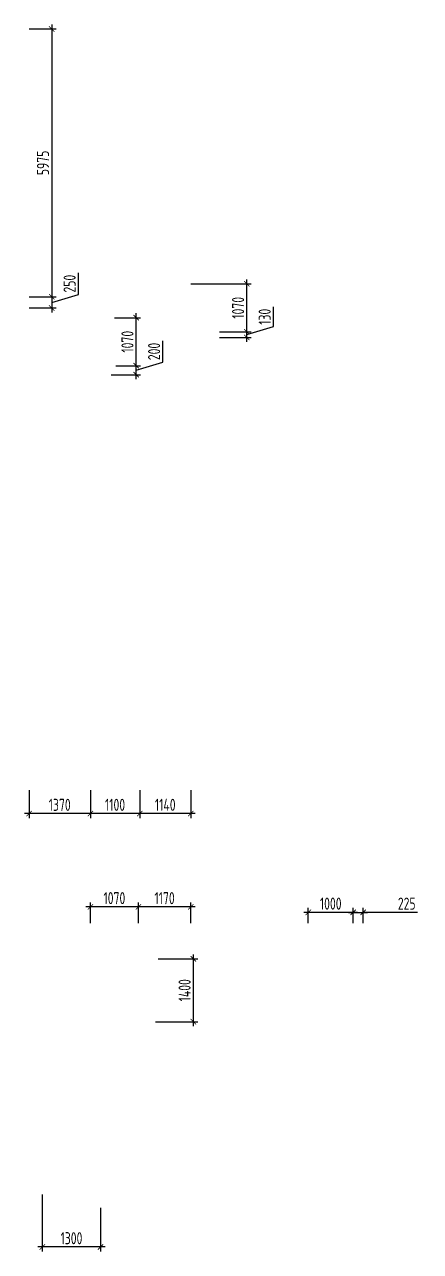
# Model space of a CAD drawing. Header units: millimetres. Extents: x -350007 to 536090, y -888 to 198380.
# Drawn here: x -333817 to -324983, y 54766 to 82152 of the extents above; entities that cross this region are included whole.
import ezdxf

# ---------------------------------------------------------------- set-up
doc = ezdxf.new("R2010")
doc.units = ezdxf.units.MM
doc.layers.add('АР_Размеры нов.', color=15, linetype='Continuous', lineweight=0)
doc.styles.add('ISOCPEUR', font='isocpeur.ttf', dxfattribs={"width": 0.7})
doc.dimstyles.new('R_100', dxfattribs={"dimtxt": 270, "dimasz": 120, "dimexe": 100, "dimexo": 0, "dimgap": 60, "dimtad": 1, "dimdec": 0, "dimrnd": 5, "dimzin": 0, "dimdsep": 46, "dimtxsty": 'ISOCPEUR', "dimblk": 'ARCHTICK', "dimcen": 0, "dimdle": 100, "dimclrd": 256, "dimclre": 256, "dimclrt": 256, "dimadec": 0, "dimazin": 0, "dimtfac": 2, "dimtdec": 0, "dimtofl": 0, "dimtmove": 1, "dimatfit": 3, "dimfxl": 1, "dimtvp": 3, "dimtolj": 1, "dimtzin": 0, "dimarcsym": 0})

# ---------------------------------------------------------------- blocks, each defined once
blk = doc.blocks.new('_ArchTick')
at = {"color": 0, "linetype": 'ByBlock', "const_width": 0.15}
blk.add_lwpolyline([(-0.5, -0.5), (0.5, 0.5)], dxfattribs=at)
blk = doc.blocks.new('*D2888')
at = {"layer": 'Defpoints', "color": 0, "ltscale": 100, "transparency": 16777216}
for p in [(-333420, 56038), (-332120, 55740, 0), (-333420, 54866)]:
    blk.add_point(p, dxfattribs=at)
at = {"layer": 'АР_Размеры нов.', "lineweight": -2, "ltscale": 100, "transparency": 16777216}
for p, q in [((-333420, 56038), (-333420, 54766)), ((-332120, 55740), (-332120, 54766)), ((-332020, 54866), (-333520, 54866))]:
    blk.add_line(p, q, dxfattribs=at)
at = {"layer": 'АР_Размеры нов.', "lineweight": -2, "ltscale": 100, "transparency": 16777216, "xscale": 120, "yscale": 120, "zscale": 120, "rotation": 180}
blk.add_blockref('_ArchTick', (-333420, 54866), dxfattribs=at)
at = {"layer": 'АР_Размеры нов.', "lineweight": -2, "ltscale": 100, "transparency": 16777216, "xscale": 120, "yscale": 120, "zscale": 120}
blk.add_blockref('_ArchTick', (-332120, 54866), dxfattribs=at)
at = {"layer": 'АР_Размеры нов.', "ltscale": 100, "transparency": 16777216, "insert": (-332770, 55061), "char_height": 270, "attachment_point": 5, "style": 'ISOCPEUR'}
blk.add_mtext('\\A1;1300', dxfattribs=at)
blk = doc.blocks.new('*D2894')
at = {"layer": 'Defpoints', "color": 0, "ltscale": 100, "transparency": 16777216}
for p in [(-330838, 61296), (-330050, 61296), (-330894, 59895)]:
    blk.add_point(p, dxfattribs=at)
at = {"layer": 'АР_Размеры нов.', "lineweight": -2, "ltscale": 100, "transparency": 16777216}
for p, q in [((-330050, 59795), (-330050, 61396)), ((-330838, 61296), (-329950, 61296)), ((-330894, 59895), (-329950, 59895))]:
    blk.add_line(p, q, dxfattribs=at)
at = {"layer": 'АР_Размеры нов.', "lineweight": -2, "ltscale": 100, "transparency": 16777216, "xscale": 120, "yscale": 120, "zscale": 120}
for p, rotation in [((-330050, 61296), 90), ((-330050, 59895), 270)]:
    blk.add_blockref('_ArchTick', p, dxfattribs=dict(at, rotation=rotation))
at = {"layer": 'АР_Размеры нов.', "ltscale": 100, "transparency": 16777216, "insert": (-330245, 60596), "char_height": 270, "attachment_point": 5, "rotation": 90, "style": 'ISOCPEUR'}
blk.add_mtext('\\A1;1400', dxfattribs=at)
blk = doc.blocks.new('*D2911')
at = {"layer": 'Defpoints', "color": 0, "ltscale": 100, "transparency": 16777216}
for p in [(-329468, 75294), (-329468, 75166), (-328858, 75294)]:
    blk.add_point(p, dxfattribs=at)
at = {"layer": 'АР_Размеры нов.', "lineweight": -2, "ltscale": 100, "transparency": 16777216}
for p, q in [((-328263, 75408), (-328263, 75849)), ((-328858, 75230), (-328263, 75408)), ((-328858, 75066), (-328858, 75394)), ((-329468, 75294), (-328758, 75294)), ((-329468, 75166), (-328758, 75166))]:
    blk.add_line(p, q, dxfattribs=at)
at = {"layer": 'АР_Размеры нов.', "lineweight": -2, "ltscale": 100, "transparency": 16777216, "xscale": 120, "yscale": 120, "zscale": 120}
for p, rotation in [((-328858, 75294), 90), ((-328858, 75166), 270)]:
    blk.add_blockref('_ArchTick', p, dxfattribs=dict(at, rotation=rotation))
at = {"layer": 'АР_Размеры нов.', "ltscale": 100, "transparency": 16777216, "insert": (-328458, 75629), "char_height": 270, "attachment_point": 5, "rotation": 90, "style": 'ISOCPEUR'}
blk.add_mtext('\\A1;130', dxfattribs=at)
blk = doc.blocks.new('*D2914')
at = {"layer": 'Defpoints', "color": 0, "ltscale": 100, "transparency": 16777216}
for p in [(-330107, 76364), (-328858, 76364), (-329468, 75294)]:
    blk.add_point(p, dxfattribs=at)
at = {"layer": 'АР_Размеры нов.', "lineweight": -2, "ltscale": 100, "transparency": 16777216}
for p, q in [((-328858, 75194), (-328858, 76464)), ((-330107, 76364), (-328758, 76364)), ((-329468, 75294), (-328758, 75294))]:
    blk.add_line(p, q, dxfattribs=at)
at = {"layer": 'АР_Размеры нов.', "lineweight": -2, "ltscale": 100, "transparency": 16777216, "xscale": 120, "yscale": 120, "zscale": 120}
for p, rotation in [((-328858, 76364), 90), ((-328858, 75294), 270)]:
    blk.add_blockref('_ArchTick', p, dxfattribs=dict(at, rotation=rotation))
at = {"layer": 'АР_Размеры нов.', "ltscale": 100, "transparency": 16777216, "insert": (-329053, 75829), "char_height": 270, "attachment_point": 5, "rotation": 90, "style": 'ISOCPEUR'}
blk.add_mtext('\\A1;1070', dxfattribs=at)
blk = doc.blocks.new('*D2804')
at = {"layer": 'Defpoints', "color": 0, "ltscale": 100, "transparency": 16777216}
for p in [(-331780, 74537), (-331326, 74537), (-331883, 74335)]:
    blk.add_point(p, dxfattribs=at)
at = {"layer": 'АР_Размеры нов.', "lineweight": -2, "ltscale": 100, "transparency": 16777216}
for p, q in [((-330731, 74615), (-330731, 75094)), ((-331780, 74537), (-331226, 74537)), ((-331326, 74235), (-331326, 74637)), ((-331326, 74436), (-330731, 74615)), ((-331883, 74335), (-331226, 74335))]:
    blk.add_line(p, q, dxfattribs=at)
at = {"layer": 'АР_Размеры нов.', "lineweight": -2, "ltscale": 100, "transparency": 16777216, "xscale": 120, "yscale": 120, "zscale": 120}
for p, rotation in [((-331326, 74537), 90), ((-331326, 74335), 270)]:
    blk.add_blockref('_ArchTick', p, dxfattribs=dict(at, rotation=rotation))
at = {"layer": 'АР_Размеры нов.', "ltscale": 100, "transparency": 16777216, "insert": (-330926, 74854), "char_height": 270, "attachment_point": 5, "rotation": 90, "style": 'ISOCPEUR'}
blk.add_mtext('\\A1;200', dxfattribs=at)
blk = doc.blocks.new('*D2805')
at = {"layer": 'Defpoints', "color": 0, "ltscale": 100, "transparency": 16777216}
for p in [(-331812, 75607), (-331326, 75607), (-331780, 74537)]:
    blk.add_point(p, dxfattribs=at)
at = {"layer": 'АР_Размеры нов.', "lineweight": -2, "ltscale": 100, "transparency": 16777216}
for p, q in [((-331812, 75607), (-331226, 75607)), ((-331326, 74437), (-331326, 75707)), ((-331780, 74537), (-331226, 74537))]:
    blk.add_line(p, q, dxfattribs=at)
at = {"layer": 'АР_Размеры нов.', "lineweight": -2, "ltscale": 100, "transparency": 16777216, "xscale": 120, "yscale": 120, "zscale": 120}
for p, rotation in [((-331326, 75607), 90), ((-331326, 74537), 270)]:
    blk.add_blockref('_ArchTick', p, dxfattribs=dict(at, rotation=rotation))
at = {"layer": 'АР_Размеры нов.', "ltscale": 100, "transparency": 16777216, "insert": (-331521, 75072), "char_height": 270, "attachment_point": 5, "rotation": 90, "style": 'ISOCPEUR'}
blk.add_mtext('\\A1;1070', dxfattribs=at)
blk = doc.blocks.new('*D2502')
at = {"layer": 'Defpoints', "color": 0, "ltscale": 500, "transparency": 16777216}
for p in [(-331277, 62457), (-331277, 62094), (-330107, 62094)]:
    blk.add_point(p, dxfattribs=at)
at = {"layer": 'АР_Размеры нов.', "lineweight": -2, "ltscale": 500, "transparency": 16777216}
for p, q in [((-330007, 62457), (-331377, 62457)), ((-331277, 62094), (-331277, 62557)), ((-330107, 62094), (-330107, 62557))]:
    blk.add_line(p, q, dxfattribs=at)
at = {"layer": 'АР_Размеры нов.', "lineweight": -2, "ltscale": 500, "transparency": 16777216, "xscale": 120, "yscale": 120, "zscale": 120, "rotation": 180}
blk.add_blockref('_ArchTick', (-331277, 62457), dxfattribs=at)
at = {"layer": 'АР_Размеры нов.', "lineweight": -2, "ltscale": 500, "transparency": 16777216, "xscale": 120, "yscale": 120, "zscale": 120}
blk.add_blockref('_ArchTick', (-330107, 62457), dxfattribs=at)
at = {"layer": 'АР_Размеры нов.', "lineweight": 13, "ltscale": 500, "transparency": 16777216, "insert": (-330692, 62652), "char_height": 270, "attachment_point": 5, "style": 'ISOCPEUR'}
blk.add_mtext('\\A1;1170', dxfattribs=at)
blk = doc.blocks.new('*D2503')
at = {"layer": 'Defpoints', "color": 0, "ltscale": 500, "transparency": 16777216}
for p in [(-332348, 62457), (-332348, 62095), (-331277, 62094)]:
    blk.add_point(p, dxfattribs=at)
at = {"layer": 'АР_Размеры нов.', "lineweight": -2, "ltscale": 500, "transparency": 16777216}
for p, q in [((-331177, 62457), (-332448, 62457)), ((-332348, 62095), (-332348, 62557)), ((-331277, 62094), (-331277, 62557))]:
    blk.add_line(p, q, dxfattribs=at)
at = {"layer": 'АР_Размеры нов.', "lineweight": -2, "ltscale": 500, "transparency": 16777216, "xscale": 120, "yscale": 120, "zscale": 120, "rotation": 180}
blk.add_blockref('_ArchTick', (-332348, 62457), dxfattribs=at)
at = {"layer": 'АР_Размеры нов.', "lineweight": -2, "ltscale": 500, "transparency": 16777216, "xscale": 120, "yscale": 120, "zscale": 120}
blk.add_blockref('_ArchTick', (-331277, 62457), dxfattribs=at)
at = {"layer": 'АР_Размеры нов.', "lineweight": 13, "ltscale": 500, "transparency": 16777216, "insert": (-331812, 62652), "char_height": 270, "attachment_point": 5, "style": 'ISOCPEUR'}
blk.add_mtext('\\A1;1070', dxfattribs=at)
blk = doc.blocks.new('*D3487')
at = {"layer": 'Defpoints', "color": 0, "transparency": 16777216}
for p in [(-326262, 62335), (-326485, 62094), (-326262, 62090)]:
    blk.add_point(p, dxfattribs=at)
at = {"layer": 'АР_Размеры нов.', "lineweight": -2, "transparency": 16777216}
for p, q in [((-326585, 62335), (-326162, 62335)), ((-326485, 62094), (-326485, 62435)), ((-326262, 62090), (-326262, 62435)), ((-325050, 62335), (-326262, 62335))]:
    blk.add_line(p, q, dxfattribs=at)
at = {"layer": 'АР_Размеры нов.', "lineweight": -2, "transparency": 16777216, "xscale": 120, "yscale": 120, "zscale": 120, "rotation": 180}
blk.add_blockref('_ArchTick', (-326485, 62335), dxfattribs=at)
at = {"layer": 'АР_Размеры нов.', "lineweight": -2, "transparency": 16777216, "xscale": 120, "yscale": 120, "zscale": 120}
blk.add_blockref('_ArchTick', (-326262, 62335), dxfattribs=at)
at = {"layer": 'АР_Размеры нов.', "transparency": 16777216, "insert": (-325289, 62530), "char_height": 270, "attachment_point": 5, "style": 'ISOCPEUR'}
blk.add_mtext('\\A1;225', dxfattribs=at)
blk = doc.blocks.new('*D3488')
at = {"layer": 'Defpoints', "color": 0, "transparency": 16777216}
for p in [(-327485, 62335), (-327485, 62095), (-326485, 62095)]:
    blk.add_point(p, dxfattribs=at)
at = {"layer": 'АР_Размеры нов.', "lineweight": -2, "transparency": 16777216}
for p, q in [((-326385, 62335), (-327585, 62335)), ((-327485, 62095), (-327485, 62435)), ((-326485, 62095), (-326485, 62435))]:
    blk.add_line(p, q, dxfattribs=at)
at = {"layer": 'АР_Размеры нов.', "lineweight": -2, "transparency": 16777216, "xscale": 120, "yscale": 120, "zscale": 120, "rotation": 180}
blk.add_blockref('_ArchTick', (-327485, 62335), dxfattribs=at)
at = {"layer": 'АР_Размеры нов.', "lineweight": -2, "transparency": 16777216, "xscale": 120, "yscale": 120, "zscale": 120}
blk.add_blockref('_ArchTick', (-326485, 62335), dxfattribs=at)
at = {"layer": 'АР_Размеры нов.', "transparency": 16777216, "insert": (-326985, 62530), "char_height": 270, "attachment_point": 5, "style": 'ISOCPEUR'}
blk.add_mtext('\\A1;1000', dxfattribs=at)
blk = doc.blocks.new('*D3908')
at = {"layer": 'Defpoints', "color": 0, "transparency": 16777216}
for p in [(-333717, 82052), (-333717, 76075), (-333211, 76075)]:
    blk.add_point(p, dxfattribs=at)
at = {"layer": 'АР_Размеры нов.', "lineweight": -2, "transparency": 16777216}
for p, q in [((-333717, 82052), (-333111, 82052)), ((-333211, 82152), (-333211, 75975)), ((-333717, 76075), (-333111, 76075))]:
    blk.add_line(p, q, dxfattribs=at)
at = {"layer": 'АР_Размеры нов.', "lineweight": -2, "transparency": 16777216, "xscale": 120, "yscale": 120, "zscale": 120}
for p, rotation in [((-333211, 82052), 90), ((-333211, 76075), 270)]:
    blk.add_blockref('_ArchTick', p, dxfattribs=dict(at, rotation=rotation))
at = {"layer": 'АР_Размеры нов.', "transparency": 16777216, "insert": (-333406, 79063), "char_height": 270, "attachment_point": 5, "rotation": 90, "style": 'ISOCPEUR'}
blk.add_mtext('\\A1;5975', dxfattribs=at)
blk = doc.blocks.new('*D3909')
at = {"layer": 'Defpoints', "color": 0, "transparency": 16777216}
for p in [(-333717, 76075), (-333717, 75825), (-333211, 75825)]:
    blk.add_point(p, dxfattribs=at)
at = {"layer": 'АР_Размеры нов.', "lineweight": -2, "transparency": 16777216}
for p, q in [((-332616, 76129), (-332616, 76608)), ((-333211, 76175), (-333211, 75725)), ((-333717, 76075), (-333111, 76075)), ((-333211, 75950), (-332616, 76129)), ((-333717, 75825), (-333111, 75825))]:
    blk.add_line(p, q, dxfattribs=at)
at = {"layer": 'АР_Размеры нов.', "lineweight": -2, "transparency": 16777216, "xscale": 120, "yscale": 120, "zscale": 120}
for p, rotation in [((-333211, 76075), 90), ((-333211, 75825), 270)]:
    blk.add_blockref('_ArchTick', p, dxfattribs=dict(at, rotation=rotation))
at = {"layer": 'АР_Размеры нов.', "transparency": 16777216, "insert": (-332811, 76368), "char_height": 270, "attachment_point": 5, "rotation": 90, "style": 'ISOCPEUR'}
blk.add_mtext('\\A1;250', dxfattribs=at)
blk = doc.blocks.new('*D3910')
at = {"layer": 'Defpoints', "color": 0, "transparency": 16777216}
for p in [(-331246, 65059), (-330107, 65059), (-331246, 64540)]:
    blk.add_point(p, dxfattribs=at)
at = {"layer": 'АР_Размеры нов.', "lineweight": -2, "transparency": 16777216}
for p, q in [((-331246, 65059), (-331246, 64440)), ((-330107, 65059), (-330107, 64440)), ((-330007, 64540), (-331346, 64540))]:
    blk.add_line(p, q, dxfattribs=at)
at = {"layer": 'АР_Размеры нов.', "lineweight": -2, "transparency": 16777216, "xscale": 120, "yscale": 120, "zscale": 120, "rotation": 180}
blk.add_blockref('_ArchTick', (-331246, 64540), dxfattribs=at)
at = {"layer": 'АР_Размеры нов.', "lineweight": -2, "transparency": 16777216, "xscale": 120, "yscale": 120, "zscale": 120}
blk.add_blockref('_ArchTick', (-330107, 64540), dxfattribs=at)
at = {"layer": 'АР_Размеры нов.', "transparency": 16777216, "insert": (-330677, 64735), "char_height": 270, "attachment_point": 5, "style": 'ISOCPEUR'}
blk.add_mtext('\\A1;1140', dxfattribs=at)
blk = doc.blocks.new('*D3911')
at = {"layer": 'Defpoints', "color": 0, "transparency": 16777216}
for p in [(-332348, 65059), (-331246, 65059), (-332348, 64540)]:
    blk.add_point(p, dxfattribs=at)
at = {"layer": 'АР_Размеры нов.', "lineweight": -2, "transparency": 16777216}
for p, q in [((-332348, 65059), (-332348, 64440)), ((-331246, 65059), (-331246, 64440)), ((-331146, 64540), (-332448, 64540))]:
    blk.add_line(p, q, dxfattribs=at)
at = {"layer": 'АР_Размеры нов.', "lineweight": -2, "transparency": 16777216, "xscale": 120, "yscale": 120, "zscale": 120, "rotation": 180}
blk.add_blockref('_ArchTick', (-332348, 64540), dxfattribs=at)
at = {"layer": 'АР_Размеры нов.', "lineweight": -2, "transparency": 16777216, "xscale": 120, "yscale": 120, "zscale": 120}
blk.add_blockref('_ArchTick', (-331246, 64540), dxfattribs=at)
at = {"layer": 'АР_Размеры нов.', "transparency": 16777216, "insert": (-331797, 64735), "char_height": 270, "attachment_point": 5, "style": 'ISOCPEUR'}
blk.add_mtext('\\A1;1100', dxfattribs=at)
blk = doc.blocks.new('*D3912')
at = {"layer": 'Defpoints', "color": 0, "transparency": 16777216}
for p in [(-333717, 65059), (-332348, 65059), (-333717, 64540)]:
    blk.add_point(p, dxfattribs=at)
at = {"layer": 'АР_Размеры нов.', "lineweight": -2, "transparency": 16777216}
for p, q in [((-333717, 65059), (-333717, 64440)), ((-332348, 65059), (-332348, 64440)), ((-332248, 64540), (-333817, 64540))]:
    blk.add_line(p, q, dxfattribs=at)
at = {"layer": 'АР_Размеры нов.', "lineweight": -2, "transparency": 16777216, "xscale": 120, "yscale": 120, "zscale": 120, "rotation": 180}
blk.add_blockref('_ArchTick', (-333717, 64540), dxfattribs=at)
at = {"layer": 'АР_Размеры нов.', "lineweight": -2, "transparency": 16777216, "xscale": 120, "yscale": 120, "zscale": 120}
blk.add_blockref('_ArchTick', (-332348, 64540), dxfattribs=at)
at = {"layer": 'АР_Размеры нов.', "transparency": 16777216, "insert": (-333032, 64735), "char_height": 270, "attachment_point": 5, "style": 'ISOCPEUR'}
blk.add_mtext('\\A1;1370', dxfattribs=at)

msp = doc.modelspace()

# ---------------------------------------------------------------- dimensions: what is measured, and where the dimension line sits
at = {"layer": 'АР_Размеры нов.'}
for base, p1, p2, picture, middle in [((-333210.5, 76075.3), (-333716.8, 82051.5), (-333716.8, 76075.3), '*D3908', (-333405.5, 79063.4)), ((-333210.5, 75825.3), (-333716.8, 76075.3), (-333716.8, 75825.3), '*D3909', (-332810.5, 76188.8))]:
    dim = msp.add_linear_dim(base=base, p1=p1, p2=p2, angle=90, dimstyle='R_100', override={"dimpost": '\\X'}, dxfattribs=at)
    dim.commit()
    dim.dimension.update_dxf_attribs({"geometry": picture, "text_midpoint": middle})
at = {"layer": 'АР_Размеры нов.', "ltscale": 100}
for base, p1, p2, picture, middle in [((-328857.9, 76363.5), (-329468.3, 75293.5), (-330106.8, 76363.5), '*D2914', (-329052.9, 75828.5)), ((-328857.9, 75293.5), (-329468.3, 75165.7), (-329468.3, 75293.5), '*D2911', (-328457.9, 75468.1)), ((-331326, 75607.2), (-331780, 74537.2), (-331812, 75607.2), '*D2805', (-331521, 75072.2)), ((-331326, 74537.2), (-331883.2, 74335), (-331780, 74537.2), '*D2804', (-330926, 74674.6)), ((-330050.1, 61295.7), (-330894.1, 59895.4), (-330838.4, 61295.7), '*D2894', (-330245.1, 60595.5))]:
    dim = msp.add_linear_dim(base=base, p1=p1, p2=p2, angle=90, dimstyle='R_100', override={"dimpost": '\\X', "dimfxl": 2.5, "dimarcsym": 2}, dxfattribs=at)
    dim.commit()
    dim.dimension.update_dxf_attribs({"geometry": picture, "text_midpoint": middle})
at = {"layer": 'АР_Размеры нов.'}
for base, p1, p2, picture, middle in [((-333716.8, 64539.7), (-332347.9, 65059.5), (-333716.8, 65059.5), '*D3912', (-333032.3, 64734.7)), ((-332347.9, 64539.7), (-331246.5, 65059.5), (-332347.9, 65059.5), '*D3911', (-331797.2, 64734.7)), ((-331246.5, 64539.7), (-330106.8, 65059.5), (-331246.5, 65059.5), '*D3910', (-330676.6, 64734.7)), ((-327484.7, 62334.8), (-326484.7, 62094.6), (-327484.7, 62094.6), '*D3488', (-326984.7, 62529.8))]:
    dim = msp.add_linear_dim(base=base, p1=p1, p2=p2, dimstyle='R_100', override={"dimpost": '\\X'}, dxfattribs=at)
    dim.commit()
    dim.dimension.update_dxf_attribs({"geometry": picture, "text_midpoint": middle})
at = {"layer": 'АР_Размеры нов.', "lineweight": 13, "ltscale": 500}
for base, p1, p2, picture, middle in [((-332347.9, 62457.4), (-331276.8, 62093.7), (-332347.9, 62094.6), '*D2503', (-331812.4, 62652.4)), ((-331276.8, 62457.4), (-330106.8, 62094), (-331276.8, 62093.7), '*D2502', (-330691.8, 62652.4))]:
    dim = msp.add_linear_dim(base=base, p1=p1, p2=p2, dimstyle='R_100', override={"dimpost": '\\X'}, dxfattribs=at)
    dim.commit()
    dim.dimension.update_dxf_attribs({"geometry": picture, "text_midpoint": middle})
at = {"layer": 'АР_Размеры нов.'}
dim = msp.add_linear_dim(base=(-326262.1757, 62334.754), p1=(-326484.7079, 62094), p2=(-326262.1757, 62090.3496), dimstyle='R_100', override={"dimpost": '\\X'}, dxfattribs=at)
dim.commit()
dim.dimension.update_dxf_attribs({"geometry": '*D3487', "text_midpoint": (-325289.4446, 62388.0874), "dimtype": 160})
at = {"layer": 'АР_Размеры нов.', "ltscale": 100}
dim = msp.add_linear_dim(base=(-333420.5, 54865.9), p1=(-332120.3, 55739.9, 0), p2=(-333420.5, 56038.4), dimstyle='R_100', override={"dimpost": '\\X', "dimfxl": 2.5, "dimarcsym": 2}, dxfattribs=at)
dim.commit()
dim.dimension.update_dxf_attribs({"geometry": '*D2888', "text_midpoint": (-332770.4, 55060.9)})

doc.saveas('drawing.dxf')
